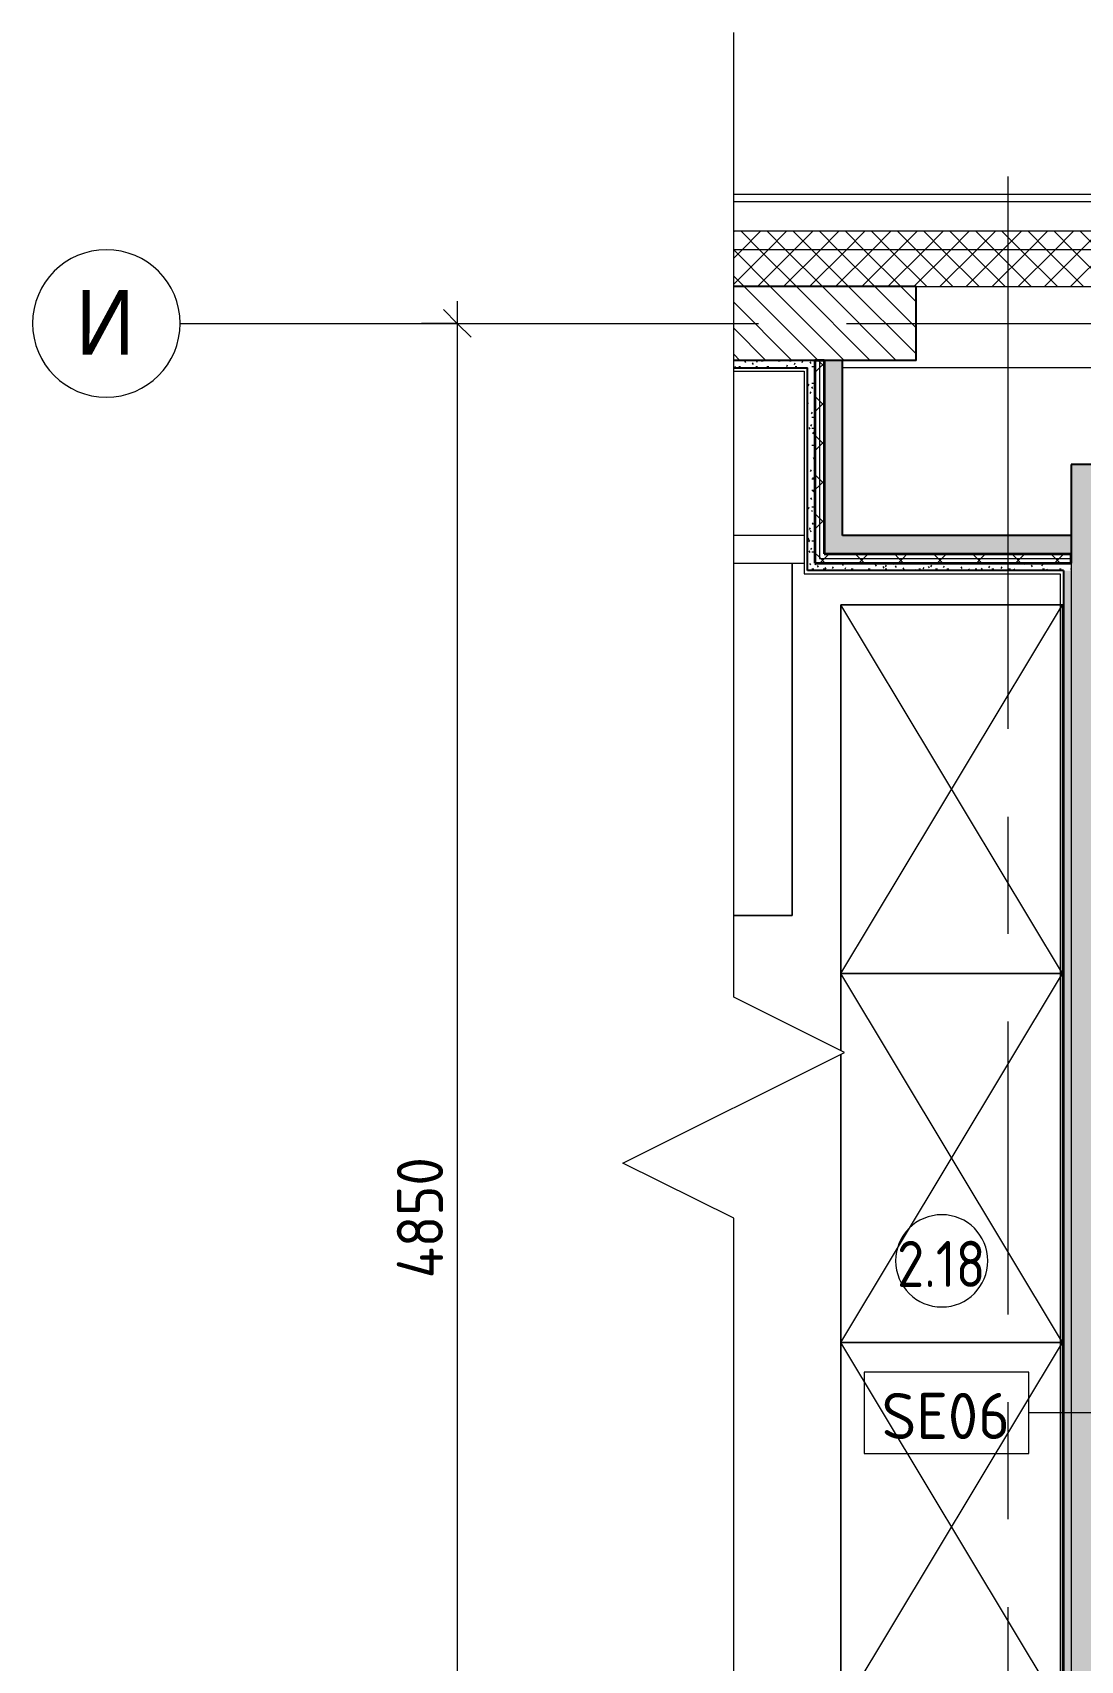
# Model space of a CAD drawing. Header units: millimetres. Extents: x 11693 to 241752, y -8553 to 29926.
# Drawn here: x 234508 to 237348, y 23375 to 27789 of the extents above; entities that cross this region are included whole.
import ezdxf

# ---------------------------------------------------------------- set-up
doc = ezdxf.new("R2010")
doc.units = ezdxf.units.MM
doc.linetypes.add('Осевая', pattern=[1587.5, 317.5, -238.125, 793.75, -238.125])
for name, color, linetype, lineweight in [('A-ANNO-DIMS', 7, 'Continuous', 9), ('A-ANNO-DIMS-50', 7, 'Continuous', 9), ('A-AREA-IDEN', 7, 'Continuous', 9), ('A-DETL-GENF', 7, 'Continuous', 9), ('A-WALL-2', 7, 'Continuous', 9), ('I-FURN', 7, 'Continuous', 9), ('I-WALL', 7, 'Continuous', 9), ('P-SANR-FIXT-IDEN', 7, 'Continuous', 9), ('Оси', 7, 'Continuous', 9), ('Оси-1', 7, 'Continuous', 20), ('Оси-2', 7, 'Осевая', 9)]:
    doc.layers.add(name, color=color, linetype=linetype, lineweight=lineweight)
for name, color, linetype, lineweight, true_color in [('A-WALL-1', 7, 'Continuous', 25, 0x3c3c3c), ('A-WALL-3', 7, 'Continuous', 35, 0x3c3c3c), ('A-WALL-4', 7, 'Continuous', 15, 0x3c3c3c), ('A-WALL-FNSH-1', 7, 'Continuous', 15, 0x3c3c3c), ('A-WALL-FNSH-2', 7, 'Continuous', 9, 0x3c3c3c)]:
    doc.layers.add(name, color=color, linetype=linetype, lineweight=lineweight, true_color=true_color)
doc.styles.add('Arial', font='arial.ttf', dxfattribs={"width": 0.9, "height": 175})
doc.styles.add('GOST Common', font='GOST_Common.ttf', dxfattribs={"width": 0.9, "height": 125})
doc.styles.add('GOST Common_1', font='GOST_Common.ttf', dxfattribs={"height": 125})
doc.styles.add('ISOCPEUR', font='isocpeur.ttf', dxfattribs={"width": 0.9, "height": 125})
doc.dimstyles.new('ISO-2_5_0_9К_БОЛЬШОЙ', dxfattribs={"dimscale": 304.8, "dimtxt": 124.497647, "dimasz": 0.246063, "dimexe": 0.19685, "dimexo": 0.492126, "dimgap": 0, "dimtad": 1, "dimdec": 0, "dimrnd": 10, "dimzin": 0, "dimdsep": 46, "dimtxsty": 'ISOCPEUR', "dimblk1": 'OBLIQUE', "dimblk2": 'OBLIQUE', "dimsah": 1, "dimcen": 0.09, "dimdle": 0.19685, "dimazin": 0, "dimtfac": 1, "dimtdec": 4, "dimtix": 1, "dimtmove": 0, "dimatfit": 3, "dimfxl": 1, "dimtvp": 1, "dimtolj": 1, "dimtzin": 0, "dimarcsym": 2})
pattern_1 = [(45, (166592.37, 0), (-35.35534, 35.35534), []), (135, (166592.37, 0), (-35.35534, -35.35534), [])]
pattern_2 = [(0, (166592.37, 0), (60.96, 15.24), [5.029, -40.691, 5.029, -40.691, -243.84]), (0, (166592.37, 0), (60.96, 15.24), [-91.44, 5.029, -86.411, 5.029, -40.691, -106.68]), (0, (166592.37, 0), (60.96, 15.24), [-228.6, 5.029, -25.451, 5.029, -71.171]), (120, (166615.23, 7.62), (-43.6782272, 45.1729086), [5.029, -40.691, 5.029, -40.691, -243.84]), (120, (166615.23, 7.62), (-43.6782272, 45.1729086), [-91.44, 5.029, -86.411, 5.029, -40.691, -106.68]), (120, (166615.23, 7.62), (-43.6782272, 45.1729086), [-228.6, 5.029, -25.451, 5.029, -71.171]), (240, (166622.85, 38.1), (-17.2817728, -60.4129086), [5.029, -40.691, 5.029, -40.691, -243.84]), (240, (166622.85, 38.1), (-17.2817728, -60.4129086), [-91.44, 5.029, -86.411, 5.029, -40.691, -106.68]), (240, (166622.85, 38.1), (-17.2817728, -60.4129086), [-228.6, 5.029, -25.451, 5.029, -71.171])]
pattern_3 = [(45, (166592.37, 0), (-53.03301, 53.03301), []), (135, (166592.37, 0), (-53.03301, -53.03301), [])]

# ---------------------------------------------------------------- blocks, each defined once
blk = doc.blocks.new('Шкаф параметрический - 1_59-26183054-Фрагмент 2_4')
at = {"layer": 'I-FURN'}
for p, q in [((0, 0), (1000, 600)), ((0, 600), (1000, 0)), ((1000, 600), (0, 600)), ((0, 600), (0, 0)), ((0, 5.6), (0, 600)), ((0, 600), (1000, 600)), ((1000, 0), (1000, 600)), ((1000, 600), (1000, 5.6)), ((0, 0), (1000, 0))]:
    blk.add_line(p, q, dxfattribs=at)
blk = doc.blocks.new('Шкаф параметрический - 1_59-V310-Фрагмент 2_4')
at = {"layer": 'I-FURN'}
for p, q in [((0, 0), (1000, 600)), ((0, 600), (1000, 0)), ((781.6, 600), (0, 600)), ((0, 600), (0, 0)), ((0, 5.6), (0, 600)), ((0, 600), (781.6, 600)), ((1000, 600), (790.9, 600)), ((790.9, 600), (1000, 600)), ((1000, 0), (1000, 600)), ((1000, 600), (1000, 5.6)), ((0, 0), (1000, 0))]:
    blk.add_line(p, q, dxfattribs=at)
blk = doc.blocks.new('Зашивка приборов отопления29 - Зашивка приборов отопления-33323054-Фрагмент 2_4')
at = {"layer": 'A-WALL-2'}
for p, q in [((70006.6, 26425), (69815.9, 26425)), ((69815.9, 26350), (70006.6, 26350))]:
    blk.add_line(p, q, dxfattribs=at)
blk = doc.blocks.new('DET_L_Линия разрыва - М100-30911462-Фрагмент 2_4')
at = {"layer": 'A-DETL-GENF'}
for p, q in [((2765, 300), (2615, 0)), ((3065, -300), (2765, 300)), ((2615, 0), (0, 0)), ((3215, 0), (3065, -300)), ((5830.1, 0), (3215, 0))]:
    blk.add_line(p, q, dxfattribs=at)
blk = doc.blocks.new('Ось сетки - D8-29747960-Фрагмент 2_4')
at = {"layer": 'Оси-1'}
for start, end in [(360, 180), (180, 360)]:
    blk.add_arc((0, 0), 4, start, end, dxfattribs=at)
blk = doc.blocks.new('DIMBLOCK71-Фрагмент 2_4')
at = {"layer": 'A-ANNO-DIMS-50'}
for p, q in [((235658.9, 27060), (235658.9, 22150)), ((235562, 27000), (235718.9, 27000)), ((235658.9, 27000), (235562, 27000)), ((235562, 22150), (235718.9, 22150)), ((235658.9, 22150), (235562, 22150))]:
    blk.add_line(p, q, dxfattribs=at)
at = {"layer": 'A-ANNO-DIMS-50', "lineweight": 20}
for p, q in [((235658.9, 27000), (235621.4, 27037.5)), ((235658.9, 27000), (235696.4, 26962.5)), ((235658.9, 22150), (235621.4, 22187.5)), ((235658.9, 22150), (235696.4, 22112.5))]:
    blk.add_line(p, q, dxfattribs=at)
at = {"layer": 'A-ANNO-DIMS-50', "color": 0, "insert": (235495.6, 24411), "char_height": 125, "width": 393.604, "attachment_point": 1, "rotation": 90, "line_spacing_factor": 1.149209, "style": 'ISOCPEUR'}
blk.add_mtext('4850', dxfattribs=at)
blk = doc.blocks.new('_Oblique')
at = {"color": 0, "linetype": 'ByBlock', "lineweight": -2}
blk.add_line((-0.5, -0.5), (0.5, 0.5), dxfattribs=at)
blk = doc.blocks.new('Марка_Помещения - Номер-25198446-Фрагмент 2_4')
at = {"layer": 'A-AREA-IDEN'}
for start, end in [(360, 180), (180, 360)]:
    blk.add_arc((0, 0), 2.5, start, end, dxfattribs=at)
blk = doc.blocks.new('М_сантехническая_рамка1 - В рамке-30590747-Фрагмент 2_4')
at = {"layer": 'P-SANR-FIXT-IDEN'}
for p, q in [((4.293, 2.24), (-4.639, 2.24)), ((-4.639, 2.24), (-4.639, -2.178)), ((4.293, -2.178), (4.293, 2.24)), ((-4.639, -2.178), (4.293, -2.178))]:
    blk.add_line(p, q, dxfattribs=at)

msp = doc.modelspace()

# ---------------------------------------------------------------- hatches: boundary and pattern name
at = {"layer": 'A-WALL-2'}
h = msp.add_hatch(dxfattribs=at)
h.set_pattern_fill('FP_14', color=256, style=0, pattern_type=2)
h.set_pattern_definition(pattern_1)
h.paths.add_polyline_path([(240832.4, 27200), (240832.4, 27250), (236408.2, 27250), (236408.2, 27200), (240389.1, 27200)])
h = msp.add_hatch(dxfattribs=at)
h.set_pattern_fill('FP_14', color=256, style=0, pattern_type=2)
h.set_pattern_definition(pattern_1)
h.paths.add_polyline_path([(240632.4, 27100), (240832.4, 27100), (240832.4, 27200), (236408.2, 27200), (236408.2, 27100), (240389.1, 27100)])
at = {"layer": 'I-WALL'}
h = msp.add_hatch(dxfattribs=at)
h.set_pattern_fill('FP_1', color=256, style=0, pattern_type=2)
h.set_pattern_definition([(135, (166592.37, 0), (-35.35534, -35.35534), [])])
h.paths.add_polyline_path([(240111.4, 26900), (240132.4, 26900), (240132.4, 27100), (237402.4, 27100), (237402.4, 26900), (240101.4, 26900)])
h.paths.add_polyline_path([(240632.4, 26900), (240832.4, 26900), (240832.4, 27100), (240632.4, 27100), (240632.4, 26959.7)])
h.paths.add_polyline_path([(236902.4, 26900), (236902.4, 27100), (236408.2, 27100), (236408.2, 26900)])
h = msp.add_hatch(dxfattribs=at)
h.set_pattern_fill('FP_10', color=256, style=0, pattern_type=2)
h.set_pattern_definition(pattern_2)
h.paths.add_polyline_path([(236608, 26880), (236628, 26880), (236628, 26900), (236408.2, 26900), (236408.2, 26880)])
h = msp.add_hatch(dxfattribs=at)
h.set_pattern_fill('FP_10', color=256, style=0, pattern_type=2)
h.set_pattern_definition(pattern_2)
h.paths.add_polyline_path([(236628, 26330), (236628, 26880), (236608, 26880), (236608, 26330)])
h = msp.add_hatch(dxfattribs=at)
h.set_pattern_fill('FP_16', color=256, style=0, pattern_type=2)
h.set_pattern_definition(pattern_3)
h.paths.add_polyline_path([(236640.5, 26362.5), (236640.5, 26900), (236628, 26900), (236628, 26362.5)])
h = msp.add_hatch(dxfattribs=at)
h.set_pattern_fill('FP_16', color=256, style=0, pattern_type=2)
h.set_pattern_definition(pattern_3)
h.paths.add_polyline_path([(236653, 26375), (236653, 26900), (236640.5, 26900), (236640.5, 26375)])
for points in [[(236703, 26425), (236703, 26900), (236653, 26900), (236653, 26425)], [(237322.4, 26375), (237322.4, 26425), (236653, 26425), (236653, 26375)]]:
    msp.add_hatch(color=256, dxfattribs=at).paths.add_polyline_path(points)
h = msp.add_hatch(dxfattribs=at)
h.set_pattern_fill('FP_6', color=256, style=0, pattern_type=2)
h.set_pattern_definition([(135, (166592.37, 0), (-37.717076, -37.717076), [53.34, -8.89, 1.778, -8.89]), (135, (166592.37, 37.694), (-37.717076, -37.717076), []), (50, (166592.37, 0), (63.763904, -5.57885), [6.667, -73.342]), (355, (166592.37, 0), (-12.334876, 66.869514), [5.334, -58.674]), (100.451, (166597.684, -0.465), (51.43036, 61.29098), [5.667, -62.332]), (46.184, (166592.37, 17.78), (94.87722, -14.714836), [10.001, -110.014]), (96.636, (166600.28, 16.55), (83.09115, 86.5993), [8.5, -93.497]), (351.184, (166592.37, 17.78), (83.09204, 86.59928), [8.001, -88.011]), (21, (166601.26, 13.335), (53.064487, -35.792726), [6.667, -73.342]), (326, (166601.26, 13.335), (21.63066, 64.46546), [5.334, -58.674]), (71.451, (166605.68, 10.35), (74.69646, 28.672367), [5.667, -62.332]), (37.5, (166592.37, 0), (1.080413, 29.594271), [1.676, -56.286, 1.676, -57.887, -58.896]), (37.5, (166592.37, 0), (1.080413, 29.594271), [-117.526, 1.676, -57.22]), (7.5, (166592.37, 0), (23.386368, 35.063507), [1.676, -32.283, 1.676, -54.953, -22.447]), (7.5, (166592.37, 0), (23.386368, 35.063507), [-90.589, 1.676, -20.771]), (327.5, (166572.545, 0), (47.456567, -2.005468), [1.676, -20.549, 1.676, -67.666, -92.011]), (327.5, (166572.545, 0), (47.456567, -2.005468), [-91.567, 1.676, -90.335]), (317.5, (166563.655, 0), (51.844948, 8.89904), [1.676, -27.216, 1.676, -44.374, -65.341]), (317.5, (166563.655, 0), (51.844948, 8.89904), [-74.943, 1.676, -63.665])])
h.paths.add_polyline_path([(237364.7, 21958.6), (237402.4, 21958.6), (237402.4, 26617.5), (237322.4, 26617.5), (237322.4, 21958.6), (237350.6, 21958.6)])
h = msp.add_hatch(dxfattribs=at)
h.set_pattern_fill('FP_16', color=256, style=0, pattern_type=2)
h.set_pattern_definition(pattern_3)
h.paths.add_polyline_path([(237322.4, 26350), (237322.4, 26362.5), (236628, 26362.5), (236628, 26350)])
h = msp.add_hatch(dxfattribs=at)
h.set_pattern_fill('FP_10', color=256, style=0, pattern_type=2)
h.set_pattern_definition(pattern_2)
h.paths.add_polyline_path([(237302.4, 26330), (237322.4, 26330), (237322.4, 26350), (236628, 26350), (236628, 26330), (237293.4, 26330)])
h = msp.add_hatch(dxfattribs=at)
h.set_pattern_fill('FP_16', color=256, style=0, pattern_type=2)
h.set_pattern_definition(pattern_3)
h.paths.add_polyline_path([(237322.4, 26362.5), (237322.4, 26375), (236640.5, 26375), (236640.5, 26362.5)])
h = msp.add_hatch(dxfattribs=at)
h.set_pattern_fill('FP_10', color=256, style=0, pattern_type=2)
h.set_pattern_definition(pattern_2)
h.paths.add_polyline_path([(237322.4, 23220), (237322.4, 26330), (237302.4, 26330), (237302.4, 23220)])

# ---------------------------------------------------------------- linework, layer by layer
at = {"layer": 'A-WALL-1'}
for p, q in [((236902.4, 27100), (236408.2, 27100)), ((236902.4, 26900), (236902.4, 27100)), ((236902.4, 26900), (236408.2, 26900)), ((236408.2, 26880), (236608, 26880)), ((236608, 26330), (236608, 26880)), ((236703, 26900), (236653, 26900)), ((236703, 26425), (236703, 26900)), ((237322.4, 26617.5), (237322.4, 26375)), ((237402.4, 26617.5), (237322.4, 26617.5)), ((237322.4, 26425), (236703, 26425)), ((237302.4, 26330), (236608, 26330)), ((237302.4, 26330), (237302.4, 23220))]:
    msp.add_line(p, q, dxfattribs=at)
at = {"layer": 'A-WALL-2'}
for p, q in [((240832.4, 27250), (236408.2, 27250)), ((240832.4, 27200), (236408.2, 27200)), ((236640.5, 26900), (236640.5, 26362.5)), ((236640.5, 26362.5), (237322.4, 26362.5)), ((237322.4, 26350), (237322.4, 23200))]:
    msp.add_line(p, q, dxfattribs=at)
at = {"layer": 'A-WALL-3'}
for p, q in [((236653, 26900), (236628, 26900)), ((236628, 26900), (236628, 26350)), ((236653, 26900), (236653, 26375)), ((236628, 26350), (237322.4, 26350)), ((236653, 26375), (237322.4, 26375)), ((237322.4, 26350), (237322.4, 26375))]:
    msp.add_line(p, q, dxfattribs=at)
at = {"layer": 'A-WALL-4'}
for p, q in [((240832.4, 27330), (236408.2, 27330)), ((236902.4, 27100), (237402.4, 27100))]:
    msp.add_line(p, q, dxfattribs=at)
at = {"layer": 'A-WALL-FNSH-1'}
for p, q in [((236408.2, 26871), (236599, 26871)), ((236599, 26871), (236599, 26321)), ((236599, 26321), (237293.4, 26321)), ((237293.4, 26321), (237293.4, 23220))]:
    msp.add_line(p, q, dxfattribs=at)
at = {"layer": 'A-WALL-FNSH-2'}
msp.add_line((240832.4, 27350), (236408.2, 27350), dxfattribs=at)
at = {"layer": 'I-FURN'}
for p, q in [((236567.1, 25394.9), (236567.1, 26350)), ((236567.1, 26350), (236567.1, 25394.9)), ((236408.2, 25394.9), (236567.1, 25394.9)), ((236567.1, 25394.9), (236408.2, 25394.9))]:
    msp.add_line(p, q, dxfattribs=at)
at = {"layer": 'I-WALL'}
msp.add_line((237402.4, 26880), (236703, 26880), dxfattribs=at)
at = {"layer": 'P-SANR-FIXT-IDEN'}
msp.add_line((237432.4, 24046.5), (237208.1, 24046.5), dxfattribs=at)
at = {"layer": 'Оси'}
for p, q in [((237152.4, 26148.1), (237152.4, 27398.1)), ((234908.2, 27000), (236158.2, 27000))]:
    msp.add_line(p, q, dxfattribs=at)
at = {"layer": 'Оси-2'}
for p, q in [((236158.2, 27000), (240201.5, 27000)), ((237152.4, 22170.2), (237152.4, 26148.1))]:
    msp.add_line(p, q, dxfattribs=at)

# ---------------------------------------------------------------- block references
at = {"layer": 'A-AREA-IDEN', "xscale": 49.99999999999998, "yscale": 49.99999999999998, "zscale": 49.99999999999998}
msp.add_blockref('Марка_Помещения - Номер-25198446-Фрагмент 2_4', (236972, 24458.4), dxfattribs=at)
at = {"layer": 'A-DETL-GENF', "rotation": 270.0000000000001}
msp.add_blockref('DET_L_Линия разрыва - М100-30911462-Фрагмент 2_4', (236408.2, 27788.7), dxfattribs=at)
at = {"layer": 'A-WALL-2'}
msp.add_blockref('Зашивка приборов отопления29 - Зашивка приборов отопления-33323054-Фрагмент 2_4', (166592.4, 0), dxfattribs=at)
at = {"layer": 'I-FURN', "rotation": 90.00000000000006}
for name, p in [('Шкаф параметрический - 1_59-26183054-Фрагмент 2_4', (237298.9, 25237.4)), ('Шкаф параметрический - 1_59-V310-Фрагмент 2_4', (237298.9, 24237.4)), ('Шкаф параметрический - 1_59-26183054-Фрагмент 2_4', (237298.9, 23237.4))]:
    msp.add_blockref(name, p, dxfattribs=at)
at = {"layer": 'P-SANR-FIXT-IDEN', "xscale": 49.99999999999998, "yscale": 49.99999999999998, "zscale": 49.99999999999998}
msp.add_blockref('М_сантехническая_рамка1 - В рамке-30590747-Фрагмент 2_4', (236993.4, 24044.9), dxfattribs=at)
at = {"layer": 'Оси-1', "xscale": 49.99999999999998, "yscale": 49.99999999999998, "zscale": 49.99999999999998, "rotation": 269.9999999999994}
msp.add_blockref('Ось сетки - D8-29747960-Фрагмент 2_4', (234708.2, 27000), dxfattribs=at)

# ---------------------------------------------------------------- texts
at = {"layer": 'A-AREA-IDEN', "insert": (236851.1, 24512.6), "char_height": 125, "width": 303.038, "attachment_point": 1, "style": 'GOST Common'}
msp.add_mtext('2.18', dxfattribs=at)
at = {"layer": 'P-SANR-FIXT-IDEN', "insert": (236809.1, 24100.3), "char_height": 125, "width": 444.937, "attachment_point": 1, "style": 'GOST Common_1'}
msp.add_mtext('SE06', dxfattribs=at)
at = {"layer": 'Оси', "insert": (234626, 27090.5), "char_height": 175, "width": 194.81, "attachment_point": 1, "style": 'Arial'}
msp.add_mtext('\\fArial|b0|i0|c204|p34|;\\W.9;И', dxfattribs=at)

# ---------------------------------------------------------------- dimensions: what is measured, and where the dimension line sits
at = {"layer": 'A-ANNO-DIMS'}
dim = msp.add_linear_dim(base=(235658.9, 22150), p1=(235712, 27000), p2=(235712, 22150), angle=90, dimstyle='ISO-2_5_0_9К_БОЛЬШОЙ', override={"dimpost": '<>', "dimfxl": 4849.999753}, dxfattribs=at)
dim.commit()
dim.dimension.update_dxf_attribs({"geometry": 'DIMBLOCK71-Фрагмент 2_4', "text_midpoint": (235596.4, 24575)})

doc.saveas('drawing.dxf')
